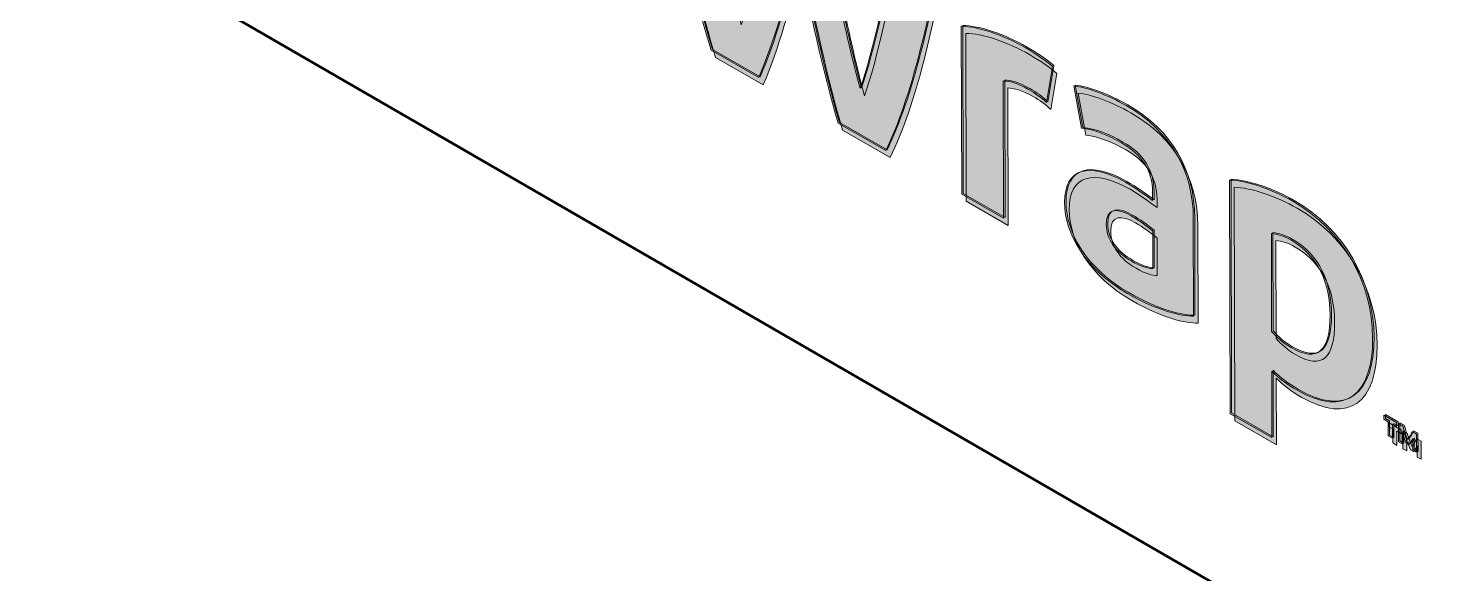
# Model space of a CAD drawing. Header units: inches. Extents: x -17.6 to 82.3, y -15.1 to 23.2.
# Drawn here: x 9.6209 to 10.1089, y 9.8264 to 10.0138 of the extents above; entities that cross this region are included whole.
import ezdxf

# ---------------------------------------------------------------- set-up
doc = ezdxf.new("R2010")
doc.units = ezdxf.units.IN
doc.header["$MEASUREMENT"] = 0
doc.layers.add('G-ANNO-TTLB', color=7, linetype='Continuous', lineweight=0)
doc.layers.add('TYVEK', color=7, linetype='Continuous', lineweight=0)

# ---------------------------------------------------------------- blocks, each defined once
blk = doc.blocks.new('Block_80')
at = {"layer": 'TYVEK', "true_color": 0x000000, "transparency": 33554687}
h = blk.add_hatch(color=18, dxfattribs=at)
h.dxf.hatch_style = 2
edge = h.paths.add_edge_path()
edge.add_spline(control_points=[(9.92027, 10.05379), (9.92027, 10.05379), (9.93552, 10.04503), (9.93552, 10.04503), (9.93162, 10.01925), (9.92481, 9.99009), (9.91599, 9.97207), (9.91599, 9.97207), (9.89959, 9.98148), (9.89959, 9.98148), (9.89444, 9.99947), (9.8898, 10.01981), (9.88589, 10.04178), (9.88197, 10.02431), (9.87752, 10.00919), (9.87234, 9.99713), (9.87234, 9.99713), (9.85594, 10.00654), (9.85594, 10.00654), (9.84753, 10.03446), (9.84003, 10.07183), (9.8361, 10.10211), (9.8361, 10.10211), (9.85124, 10.09342), (9.85124, 10.09342), (9.85454, 10.06615), (9.86046, 10.03425), (9.86478, 10.0177), (9.86923, 10.02922), (9.87616, 10.0529), (9.87913, 10.07741), (9.87913, 10.07741), (9.89249, 10.06973), (9.89249, 10.06973), (9.89569, 10.04168), (9.90255, 10.01009), (9.90718, 9.99336), (9.91132, 10.00505), (9.9172, 10.03018), (9.92027, 10.05379)], knot_values=[0, 0, 0, 0, 1, 1, 1, 2, 2, 2, 3, 3, 3, 4, 4, 4, 5, 5, 5, 6, 6, 6, 7, 7, 7, 8, 8, 8, 9, 9, 9, 10, 10, 10, 11, 11, 11, 12, 12, 12, 13, 13, 13, 13], degree=3, periodic=0)
h = blk.add_hatch(color=18, dxfattribs=at)
h.dxf.hatch_style = 2
edge = h.paths.add_edge_path()
edge.add_spline(control_points=[(9.96388, 10.00747), (9.96764, 10.00531), (9.97119, 10.00279), (9.97328, 10.00099), (9.97328, 10.00099), (9.97122, 9.98858), (9.97122, 9.98858), (9.96944, 9.99032), (9.96725, 9.99182), (9.96506, 9.99308), (9.96119, 9.9953), (9.95859, 9.99596), (9.95639, 9.99601), (9.95639, 9.99601), (9.95651, 9.94881), (9.95651, 9.94881), (9.95651, 9.94881), (9.9421, 9.95708), (9.9421, 9.95708), (9.9421, 9.95708), (9.94196, 10.01476), (9.94196, 10.01476), (9.94759, 10.01478), (9.95636, 10.01179), (9.96388, 10.00747)], knot_values=[0, 0, 0, 0, 1, 1, 1, 2, 2, 2, 3, 3, 3, 4, 4, 4, 5, 5, 5, 6, 6, 6, 7, 7, 7, 8, 8, 8, 8], degree=3, periodic=0)
h = blk.add_hatch(color=18, dxfattribs=at)
h.dxf.hatch_style = 2
edge = h.paths.add_edge_path()
edge.add_spline(control_points=[(10.00776, 9.93153), (10.00776, 9.93153), (10.00773, 9.94441), (10.00773, 9.94441), (10.00532, 9.94639), (10.00282, 9.9482), (10.00031, 9.94963), (9.99551, 9.95239), (9.99175, 9.95238), (9.99177, 9.94672), (9.99178, 9.94167), (9.99492, 9.93722), (10.00045, 9.93404), (10.00358, 9.93224), (10.00619, 9.93146), (10.00776, 9.93153)], knot_values=[0, 0, 0, 0, 1, 1, 1, 2, 2, 2, 3, 3, 3, 4, 4, 4, 5, 5, 5, 5], degree=3, periodic=0)
edge = h.paths.add_edge_path()
edge.add_spline(control_points=[(9.99902, 9.92296), (9.98471, 9.93117), (9.97749, 9.94338), (9.97746, 9.95421), (9.97743, 9.96614), (9.98587, 9.96826), (9.9984, 9.96119), (10.00133, 9.95951), (10.00509, 9.95687), (10.0077, 9.95489), (10.0077, 9.95489), (10.00769, 9.95778), (10.00769, 9.95778), (10.00768, 9.96513), (10.00401, 9.97072), (9.99702, 9.97473), (9.99242, 9.97737), (9.98751, 9.97935), (9.98324, 9.97976), (9.98324, 9.97976), (9.98059, 9.99426), (9.98059, 9.99426), (9.98508, 9.99385), (9.99228, 9.99116), (9.99865, 9.9875), (10.01401, 9.97869), (10.02165, 9.96492), (10.02169, 9.94866), (10.02169, 9.94866), (10.02177, 9.91518), (10.02177, 9.91518), (10.0175, 9.91511), (10.00946, 9.91696), (9.99902, 9.92296)], knot_values=[0, 0, 0, 0, 1, 1, 1, 2, 2, 2, 3, 3, 3, 4, 4, 4, 5, 5, 5, 6, 6, 6, 7, 7, 7, 8, 8, 8, 9, 9, 9, 10, 10, 10, 11, 11, 11, 11], degree=3, periodic=0)
h = blk.add_hatch(color=18, dxfattribs=at)
h.dxf.hatch_style = 2
edge = h.paths.add_edge_path()
edge.add_spline(control_points=[(10.05528, 9.90437), (10.06447, 9.89909), (10.06873, 9.90314), (10.0687, 9.91554), (10.06868, 9.92638), (10.06469, 9.93588), (10.05519, 9.94134), (10.05258, 9.94284), (10.0507, 9.94331), (10.04851, 9.94361), (10.04851, 9.94361), (10.04859, 9.90989), (10.04859, 9.90989), (10.05057, 9.90779), (10.05225, 9.90611), (10.05528, 9.90437)], knot_values=[0, 0, 0, 0, 1, 1, 1, 2, 2, 2, 3, 3, 3, 4, 4, 4, 5, 5, 5, 5], degree=3, periodic=0)
edge = h.paths.add_edge_path()
edge.add_spline(control_points=[(10.0574, 9.88968), (10.05374, 9.89178), (10.05124, 9.8937), (10.04862, 9.89628), (10.04862, 9.89628), (10.04868, 9.8734), (10.04868, 9.8734), (10.04868, 9.8734), (10.03437, 9.88162), (10.03437, 9.88162), (10.03437, 9.88162), (10.03417, 9.96194), (10.03417, 9.96194), (10.04012, 9.96165), (10.04847, 9.9589), (10.05588, 9.95465), (10.07301, 9.94481), (10.08327, 9.9269), (10.08332, 9.90763), (10.08337, 9.88788), (10.07369, 9.88033), (10.0574, 9.88968)], knot_values=[0, 0, 0, 0, 1, 1, 1, 2, 2, 2, 3, 3, 3, 4, 4, 4, 5, 5, 5, 6, 6, 6, 7, 7, 7, 7], degree=3, periodic=0)
h = blk.add_hatch(color=18, dxfattribs=at)
h.dxf.hatch_style = 2
edge = h.paths.add_edge_path()
edge.add_spline(control_points=[(10.09367, 9.87737), (10.0942, 9.87559), (10.09471, 9.87424), (10.09534, 9.87279), (10.09595, 9.87352), (10.09638, 9.87433), (10.0969, 9.87551), (10.0969, 9.87551), (10.0984, 9.87465), (10.0984, 9.87465), (10.0984, 9.87465), (10.09842, 9.86842), (10.09842, 9.86842), (10.09842, 9.86842), (10.09711, 9.86917), (10.09711, 9.86917), (10.09711, 9.86917), (10.0971, 9.87204), (10.0971, 9.87204), (10.0971, 9.87204), (10.09716, 9.87298), (10.09716, 9.87298), (10.09675, 9.87228), (10.09625, 9.87159), (10.09581, 9.87105), (10.09581, 9.87105), (10.09481, 9.87163), (10.09481, 9.87163), (10.09435, 9.87269), (10.09385, 9.87398), (10.09341, 9.87518), (10.09341, 9.87518), (10.09348, 9.87412), (10.09348, 9.87412), (10.09348, 9.87412), (10.09349, 9.87125), (10.09349, 9.87125), (10.09349, 9.87125), (10.09218, 9.872), (10.09218, 9.872), (10.09218, 9.872), (10.09216, 9.87823), (10.09216, 9.87823), (10.09216, 9.87823), (10.09367, 9.87737), (10.09367, 9.87737)], knot_values=[0, 0, 0, 0, 1, 1, 1, 2, 2, 2, 3, 3, 3, 4, 4, 4, 5, 5, 5, 6, 6, 6, 7, 7, 7, 8, 8, 8, 9, 9, 9, 10, 10, 10, 11, 11, 11, 12, 12, 12, 13, 13, 13, 14, 14, 14, 15, 15, 15, 15], degree=3, periodic=0)
edge = h.paths.add_edge_path()
edge.add_spline(control_points=[(10.08866, 9.87886), (10.08866, 9.87886), (10.0872, 9.8797), (10.0872, 9.8797), (10.0872, 9.8797), (10.0872, 9.88108), (10.0872, 9.88108), (10.0872, 9.88108), (10.09156, 9.87857), (10.09156, 9.87857), (10.09156, 9.87857), (10.09157, 9.87719), (10.09157, 9.87719), (10.09157, 9.87719), (10.09011, 9.87803), (10.09011, 9.87803), (10.09011, 9.87803), (10.09012, 9.87318), (10.09012, 9.87318), (10.09012, 9.87318), (10.08867, 9.87402), (10.08867, 9.87402), (10.08867, 9.87402), (10.08866, 9.87886), (10.08866, 9.87886)], knot_values=[0, 0, 0, 0, 1, 1, 1, 2, 2, 2, 3, 3, 3, 4, 4, 4, 5, 5, 5, 6, 6, 6, 7, 7, 7, 8, 8, 8, 8], degree=3, periodic=0)
at = {"layer": 'TYVEK'}
for points, knots in [([(9.92027, 10.05379), (9.92027, 10.05379), (9.93552, 10.04503), (9.93552, 10.04503), (9.93162, 10.01925), (9.92481, 9.99009), (9.91599, 9.97207), (9.91599, 9.97207), (9.89959, 9.98148), (9.89959, 9.98148), (9.89444, 9.99947), (9.8898, 10.01981), (9.88589, 10.04178), (9.88197, 10.02431), (9.87752, 10.00919), (9.87234, 9.99713), (9.87234, 9.99713), (9.85594, 10.00654), (9.85594, 10.00654), (9.84753, 10.03446), (9.84003, 10.07183), (9.8361, 10.10211), (9.8361, 10.10211), (9.85124, 10.09342), (9.85124, 10.09342), (9.85454, 10.06615), (9.86046, 10.03425), (9.86478, 10.0177), (9.86923, 10.02922), (9.87616, 10.0529), (9.87913, 10.07741), (9.87913, 10.07741), (9.89249, 10.06973), (9.89249, 10.06973), (9.89569, 10.04168), (9.90255, 10.01009), (9.90718, 9.99336), (9.91132, 10.00505), (9.9172, 10.03018), (9.92027, 10.05379)], [0, 0, 0, 0, 1, 1, 1, 2, 2, 2, 3, 3, 3, 4, 4, 4, 5, 5, 5, 6, 6, 6, 7, 7, 7, 8, 8, 8, 9, 9, 9, 10, 10, 10, 11, 11, 11, 12, 12, 12, 13, 13, 13, 13]), ([(9.96388, 10.00747), (9.96764, 10.00531), (9.97119, 10.00279), (9.97328, 10.00099), (9.97328, 10.00099), (9.97122, 9.98858), (9.97122, 9.98858), (9.96944, 9.99032), (9.96725, 9.99182), (9.96506, 9.99308), (9.96119, 9.9953), (9.95859, 9.99596), (9.95639, 9.99601), (9.95639, 9.99601), (9.95651, 9.94881), (9.95651, 9.94881), (9.95651, 9.94881), (9.9421, 9.95708), (9.9421, 9.95708), (9.9421, 9.95708), (9.94196, 10.01476), (9.94196, 10.01476), (9.94759, 10.01478), (9.95636, 10.01179), (9.96388, 10.00747)], [0, 0, 0, 0, 1, 1, 1, 2, 2, 2, 3, 3, 3, 4, 4, 4, 5, 5, 5, 6, 6, 6, 7, 7, 7, 8, 8, 8, 8]), ([(9.99902, 9.92296), (9.98471, 9.93117), (9.97749, 9.94338), (9.97746, 9.95421), (9.97743, 9.96614), (9.98587, 9.96826), (9.9984, 9.96119), (10.00133, 9.95951), (10.00509, 9.95687), (10.0077, 9.95489), (10.0077, 9.95489), (10.00769, 9.95778), (10.00769, 9.95778), (10.00768, 9.96513), (10.00401, 9.97072), (9.99702, 9.97473), (9.99242, 9.97737), (9.98751, 9.97935), (9.98324, 9.97976), (9.98324, 9.97976), (9.98059, 9.99426), (9.98059, 9.99426), (9.98508, 9.99385), (9.99228, 9.99116), (9.99865, 9.9875), (10.01401, 9.97869), (10.02165, 9.96492), (10.02169, 9.94866), (10.02169, 9.94866), (10.02177, 9.91518), (10.02177, 9.91518), (10.0175, 9.91511), (10.00946, 9.91696), (9.99902, 9.92296)], [0, 0, 0, 0, 1, 1, 1, 2, 2, 2, 3, 3, 3, 4, 4, 4, 5, 5, 5, 6, 6, 6, 7, 7, 7, 8, 8, 8, 9, 9, 9, 10, 10, 10, 11, 11, 11, 11]), ([(10.0574, 9.88968), (10.05374, 9.89178), (10.05124, 9.8937), (10.04862, 9.89628), (10.04862, 9.89628), (10.04868, 9.8734), (10.04868, 9.8734), (10.04868, 9.8734), (10.03437, 9.88162), (10.03437, 9.88162), (10.03437, 9.88162), (10.03417, 9.96194), (10.03417, 9.96194), (10.04012, 9.96165), (10.04847, 9.9589), (10.05588, 9.95465), (10.07301, 9.94481), (10.08327, 9.9269), (10.08332, 9.90763), (10.08337, 9.88788), (10.07369, 9.88033), (10.0574, 9.88968)], [0, 0, 0, 0, 1, 1, 1, 2, 2, 2, 3, 3, 3, 4, 4, 4, 5, 5, 5, 6, 6, 6, 7, 7, 7, 7]), ([(10.00776, 9.93153), (10.00776, 9.93153), (10.00773, 9.94441), (10.00773, 9.94441), (10.00532, 9.94639), (10.00282, 9.9482), (10.00031, 9.94963), (9.99551, 9.95239), (9.99175, 9.95238), (9.99177, 9.94672), (9.99178, 9.94167), (9.99492, 9.93722), (10.00045, 9.93404), (10.00358, 9.93224), (10.00619, 9.93146), (10.00776, 9.93153)], [0, 0, 0, 0, 1, 1, 1, 2, 2, 2, 3, 3, 3, 4, 4, 4, 5, 5, 5, 5]), ([(10.05528, 9.90437), (10.06447, 9.89909), (10.06873, 9.90314), (10.0687, 9.91554), (10.06868, 9.92638), (10.06469, 9.93588), (10.05519, 9.94134), (10.05258, 9.94284), (10.0507, 9.94331), (10.04851, 9.94361), (10.04851, 9.94361), (10.04859, 9.90989), (10.04859, 9.90989), (10.05057, 9.90779), (10.05225, 9.90611), (10.05528, 9.90437)], [0, 0, 0, 0, 1, 1, 1, 2, 2, 2, 3, 3, 3, 4, 4, 4, 5, 5, 5, 5]), ([(10.08866, 9.87886), (10.08866, 9.87886), (10.0872, 9.8797), (10.0872, 9.8797), (10.0872, 9.8797), (10.0872, 9.88108), (10.0872, 9.88108), (10.0872, 9.88108), (10.09156, 9.87857), (10.09156, 9.87857), (10.09156, 9.87857), (10.09157, 9.87719), (10.09157, 9.87719), (10.09157, 9.87719), (10.09011, 9.87803), (10.09011, 9.87803), (10.09011, 9.87803), (10.09012, 9.87318), (10.09012, 9.87318), (10.09012, 9.87318), (10.08867, 9.87402), (10.08867, 9.87402), (10.08867, 9.87402), (10.08866, 9.87886), (10.08866, 9.87886)], [0, 0, 0, 0, 1, 1, 1, 2, 2, 2, 3, 3, 3, 4, 4, 4, 5, 5, 5, 6, 6, 6, 7, 7, 7, 8, 8, 8, 8]), ([(10.09367, 9.87737), (10.0942, 9.87559), (10.09471, 9.87424), (10.09534, 9.87279), (10.09595, 9.87352), (10.09638, 9.87433), (10.0969, 9.87551), (10.0969, 9.87551), (10.0984, 9.87465), (10.0984, 9.87465), (10.0984, 9.87465), (10.09842, 9.86842), (10.09842, 9.86842), (10.09842, 9.86842), (10.09711, 9.86917), (10.09711, 9.86917), (10.09711, 9.86917), (10.0971, 9.87204), (10.0971, 9.87204), (10.0971, 9.87204), (10.09716, 9.87298), (10.09716, 9.87298), (10.09675, 9.87228), (10.09625, 9.87159), (10.09581, 9.87105), (10.09581, 9.87105), (10.09481, 9.87163), (10.09481, 9.87163), (10.09435, 9.87269), (10.09385, 9.87398), (10.09341, 9.87518), (10.09341, 9.87518), (10.09348, 9.87412), (10.09348, 9.87412), (10.09348, 9.87412), (10.09349, 9.87125), (10.09349, 9.87125), (10.09349, 9.87125), (10.09218, 9.872), (10.09218, 9.872), (10.09218, 9.872), (10.09216, 9.87823), (10.09216, 9.87823), (10.09216, 9.87823), (10.09367, 9.87737), (10.09367, 9.87737)], [0, 0, 0, 0, 1, 1, 1, 2, 2, 2, 3, 3, 3, 4, 4, 4, 5, 5, 5, 6, 6, 6, 7, 7, 7, 8, 8, 8, 9, 9, 9, 10, 10, 10, 11, 11, 11, 12, 12, 12, 13, 13, 13, 14, 14, 14, 15, 15, 15, 15])]:
    blk.add_open_spline(points, degree=3, knots=knots, dxfattribs=at)
blk = doc.blocks.new('Block_79')
at = {"layer": 'TYVEK'}
blk.add_blockref('Block_80', (0, 0), dxfattribs=at)
blk = doc.blocks.new('Block_88')
at = {"layer": 'TYVEK', "true_color": 0x000000, "transparency": 33554687}
h = blk.add_hatch(color=18, dxfattribs=at)
h.dxf.hatch_style = 2
edge = h.paths.add_edge_path()
edge.add_spline(control_points=[(9.91979, 10.05351), (9.91979, 10.05351), (9.93503, 10.04476), (9.93503, 10.04476), (9.93113, 10.01898), (9.92432, 9.98982), (9.9155, 9.9718), (9.9155, 9.9718), (9.89911, 9.98121), (9.89911, 9.98121), (9.89395, 9.9992), (9.88931, 10.01954), (9.8854, 10.04151), (9.88148, 10.02404), (9.87703, 10.00891), (9.87185, 9.99686), (9.87185, 9.99686), (9.85545, 10.00627), (9.85545, 10.00627), (9.84704, 10.03419), (9.83954, 10.07156), (9.83561, 10.10184), (9.83561, 10.10184), (9.85075, 10.09315), (9.85075, 10.09315), (9.85405, 10.06588), (9.85997, 10.03398), (9.86429, 10.01743), (9.86874, 10.02894), (9.87567, 10.05262), (9.87864, 10.07714), (9.87864, 10.07714), (9.89201, 10.06946), (9.89201, 10.06946), (9.8952, 10.04141), (9.90206, 10.00982), (9.90669, 9.99309), (9.91083, 10.00478), (9.91671, 10.0299), (9.91979, 10.05351)], knot_values=[0, 0, 0, 0, 1, 1, 1, 2, 2, 2, 3, 3, 3, 4, 4, 4, 5, 5, 5, 6, 6, 6, 7, 7, 7, 8, 8, 8, 9, 9, 9, 10, 10, 10, 11, 11, 11, 12, 12, 12, 13, 13, 13, 13], degree=3, periodic=0)
h = blk.add_hatch(color=18, dxfattribs=at)
h.dxf.hatch_style = 2
edge = h.paths.add_edge_path()
edge.add_spline(control_points=[(9.96339, 10.0072), (9.96715, 10.00504), (9.9707, 10.00252), (9.97279, 10.00072), (9.97279, 10.00072), (9.97073, 9.98831), (9.97073, 9.98831), (9.96896, 9.99005), (9.96676, 9.99155), (9.96457, 9.99281), (9.96071, 9.99503), (9.9581, 9.99568), (9.95591, 9.99574), (9.95591, 9.99574), (9.95602, 9.94853), (9.95602, 9.94853), (9.95602, 9.94853), (9.94161, 9.95681), (9.94161, 9.95681), (9.94161, 9.95681), (9.94147, 10.01449), (9.94147, 10.01449), (9.9471, 10.0145), (9.95587, 10.01151), (9.96339, 10.0072)], knot_values=[0, 0, 0, 0, 1, 1, 1, 2, 2, 2, 3, 3, 3, 4, 4, 4, 5, 5, 5, 6, 6, 6, 7, 7, 7, 8, 8, 8, 8], degree=3, periodic=0)
h = blk.add_hatch(color=18, dxfattribs=at)
h.dxf.hatch_style = 2
edge = h.paths.add_edge_path()
edge.add_spline(control_points=[(10.00727, 9.93126), (10.00727, 9.93126), (10.00724, 9.94414), (10.00724, 9.94414), (10.00484, 9.94612), (10.00233, 9.94792), (9.99982, 9.94936), (9.99502, 9.95212), (9.99126, 9.95211), (9.99128, 9.94645), (9.99129, 9.94139), (9.99443, 9.93694), (9.99996, 9.93377), (10.0031, 9.93197), (10.00571, 9.93119), (10.00727, 9.93126)], knot_values=[0, 0, 0, 0, 1, 1, 1, 2, 2, 2, 3, 3, 3, 4, 4, 4, 5, 5, 5, 5], degree=3, periodic=0)
edge = h.paths.add_edge_path()
edge.add_spline(control_points=[(9.99853, 9.92269), (9.98422, 9.9309), (9.977, 9.9431), (9.97697, 9.95394), (9.97694, 9.96586), (9.98539, 9.96799), (9.99792, 9.96092), (10.00084, 9.95924), (10.0046, 9.9566), (10.00721, 9.95462), (10.00721, 9.95462), (10.00721, 9.95751), (10.00721, 9.95751), (10.00719, 9.96485), (10.00353, 9.97044), (9.99653, 9.97446), (9.99193, 9.9771), (9.98703, 9.97907), (9.98275, 9.97949), (9.98275, 9.97949), (9.98011, 9.99399), (9.98011, 9.99399), (9.98459, 9.99358), (9.9918, 9.99089), (9.99817, 9.98723), (10.01352, 9.97842), (10.02116, 9.96465), (10.0212, 9.94839), (10.0212, 9.94839), (10.02129, 9.91491), (10.02129, 9.91491), (10.01701, 9.91484), (10.00897, 9.91669), (9.99853, 9.92269)], knot_values=[0, 0, 0, 0, 1, 1, 1, 2, 2, 2, 3, 3, 3, 4, 4, 4, 5, 5, 5, 6, 6, 6, 7, 7, 7, 8, 8, 8, 9, 9, 9, 10, 10, 10, 11, 11, 11, 11], degree=3, periodic=0)
h = blk.add_hatch(color=18, dxfattribs=at)
h.dxf.hatch_style = 2
edge = h.paths.add_edge_path()
edge.add_spline(control_points=[(10.05479, 9.9041), (10.06398, 9.89882), (10.06824, 9.90286), (10.06821, 9.91527), (10.06819, 9.92611), (10.0642, 9.93561), (10.0547, 9.94107), (10.05209, 9.94256), (10.05021, 9.94304), (10.04802, 9.94334), (10.04802, 9.94334), (10.0481, 9.90962), (10.0481, 9.90962), (10.05009, 9.90752), (10.05176, 9.90584), (10.05479, 9.9041)], knot_values=[0, 0, 0, 0, 1, 1, 1, 2, 2, 2, 3, 3, 3, 4, 4, 4, 5, 5, 5, 5], degree=3, periodic=0)
edge = h.paths.add_edge_path()
edge.add_spline(control_points=[(10.05691, 9.88941), (10.05326, 9.89151), (10.05075, 9.89343), (10.04813, 9.89601), (10.04813, 9.89601), (10.04819, 9.87313), (10.04819, 9.87313), (10.04819, 9.87313), (10.03388, 9.88135), (10.03388, 9.88135), (10.03388, 9.88135), (10.03369, 9.96167), (10.03369, 9.96167), (10.03963, 9.96138), (10.04798, 9.95863), (10.0554, 9.95437), (10.07252, 9.94454), (10.08279, 9.92662), (10.08283, 9.90736), (10.08288, 9.88761), (10.0732, 9.88006), (10.05691, 9.88941)], knot_values=[0, 0, 0, 0, 1, 1, 1, 2, 2, 2, 3, 3, 3, 4, 4, 4, 5, 5, 5, 6, 6, 6, 7, 7, 7, 7], degree=3, periodic=0)
h = blk.add_hatch(color=18, dxfattribs=at)
h.dxf.hatch_style = 2
edge = h.paths.add_edge_path()
edge.add_spline(control_points=[(10.09318, 9.87709), (10.09371, 9.87531), (10.09422, 9.87396), (10.09485, 9.87252), (10.09546, 9.87325), (10.0959, 9.87406), (10.09641, 9.87524), (10.09641, 9.87524), (10.09791, 9.87437), (10.09791, 9.87437), (10.09791, 9.87437), (10.09793, 9.86815), (10.09793, 9.86815), (10.09793, 9.86815), (10.09662, 9.8689), (10.09662, 9.8689), (10.09662, 9.8689), (10.09661, 9.87177), (10.09661, 9.87177), (10.09661, 9.87177), (10.09668, 9.8727), (10.09668, 9.8727), (10.09626, 9.87201), (10.09576, 9.87131), (10.09532, 9.87078), (10.09532, 9.87078), (10.09432, 9.87135), (10.09432, 9.87135), (10.09387, 9.87242), (10.09336, 9.87371), (10.09292, 9.87491), (10.09292, 9.87491), (10.09299, 9.87385), (10.09299, 9.87385), (10.09299, 9.87385), (10.093, 9.87098), (10.093, 9.87098), (10.093, 9.87098), (10.09169, 9.87173), (10.09169, 9.87173), (10.09169, 9.87173), (10.09167, 9.87796), (10.09167, 9.87796), (10.09167, 9.87796), (10.09318, 9.87709), (10.09318, 9.87709)], knot_values=[0, 0, 0, 0, 1, 1, 1, 2, 2, 2, 3, 3, 3, 4, 4, 4, 5, 5, 5, 6, 6, 6, 7, 7, 7, 8, 8, 8, 9, 9, 9, 10, 10, 10, 11, 11, 11, 12, 12, 12, 13, 13, 13, 14, 14, 14, 15, 15, 15, 15], degree=3, periodic=0)
edge = h.paths.add_edge_path()
edge.add_spline(control_points=[(10.08817, 9.87859), (10.08817, 9.87859), (10.08672, 9.87943), (10.08672, 9.87943), (10.08672, 9.87943), (10.08671, 9.88081), (10.08671, 9.88081), (10.08671, 9.88081), (10.09108, 9.8783), (10.09108, 9.8783), (10.09108, 9.8783), (10.09108, 9.87692), (10.09108, 9.87692), (10.09108, 9.87692), (10.08962, 9.87776), (10.08962, 9.87776), (10.08962, 9.87776), (10.08964, 9.87291), (10.08964, 9.87291), (10.08964, 9.87291), (10.08818, 9.87374), (10.08818, 9.87374), (10.08818, 9.87374), (10.08817, 9.87859), (10.08817, 9.87859)], knot_values=[0, 0, 0, 0, 1, 1, 1, 2, 2, 2, 3, 3, 3, 4, 4, 4, 5, 5, 5, 6, 6, 6, 7, 7, 7, 8, 8, 8, 8], degree=3, periodic=0)
at = {"layer": 'TYVEK'}
for points, knots in [([(9.91979, 10.05351), (9.91979, 10.05351), (9.93503, 10.04476), (9.93503, 10.04476), (9.93113, 10.01898), (9.92432, 9.98982), (9.9155, 9.9718), (9.9155, 9.9718), (9.89911, 9.98121), (9.89911, 9.98121), (9.89395, 9.9992), (9.88931, 10.01954), (9.8854, 10.04151), (9.88148, 10.02404), (9.87703, 10.00891), (9.87185, 9.99686), (9.87185, 9.99686), (9.85545, 10.00627), (9.85545, 10.00627), (9.84704, 10.03419), (9.83954, 10.07156), (9.83561, 10.10184), (9.83561, 10.10184), (9.85075, 10.09315), (9.85075, 10.09315), (9.85405, 10.06588), (9.85997, 10.03398), (9.86429, 10.01743), (9.86874, 10.02894), (9.87567, 10.05262), (9.87864, 10.07714), (9.87864, 10.07714), (9.89201, 10.06946), (9.89201, 10.06946), (9.8952, 10.04141), (9.90206, 10.00982), (9.90669, 9.99309), (9.91083, 10.00478), (9.91671, 10.0299), (9.91979, 10.05351)], [0, 0, 0, 0, 1, 1, 1, 2, 2, 2, 3, 3, 3, 4, 4, 4, 5, 5, 5, 6, 6, 6, 7, 7, 7, 8, 8, 8, 9, 9, 9, 10, 10, 10, 11, 11, 11, 12, 12, 12, 13, 13, 13, 13]), ([(9.96339, 10.0072), (9.96715, 10.00504), (9.9707, 10.00252), (9.97279, 10.00072), (9.97279, 10.00072), (9.97073, 9.98831), (9.97073, 9.98831), (9.96896, 9.99005), (9.96676, 9.99155), (9.96457, 9.99281), (9.96071, 9.99503), (9.9581, 9.99568), (9.95591, 9.99574), (9.95591, 9.99574), (9.95602, 9.94853), (9.95602, 9.94853), (9.95602, 9.94853), (9.94161, 9.95681), (9.94161, 9.95681), (9.94161, 9.95681), (9.94147, 10.01449), (9.94147, 10.01449), (9.9471, 10.0145), (9.95587, 10.01151), (9.96339, 10.0072)], [0, 0, 0, 0, 1, 1, 1, 2, 2, 2, 3, 3, 3, 4, 4, 4, 5, 5, 5, 6, 6, 6, 7, 7, 7, 8, 8, 8, 8]), ([(9.99853, 9.92269), (9.98422, 9.9309), (9.977, 9.9431), (9.97697, 9.95394), (9.97694, 9.96586), (9.98539, 9.96799), (9.99792, 9.96092), (10.00084, 9.95924), (10.0046, 9.9566), (10.00721, 9.95462), (10.00721, 9.95462), (10.00721, 9.95751), (10.00721, 9.95751), (10.00719, 9.96485), (10.00353, 9.97044), (9.99653, 9.97446), (9.99193, 9.9771), (9.98703, 9.97907), (9.98275, 9.97949), (9.98275, 9.97949), (9.98011, 9.99399), (9.98011, 9.99399), (9.98459, 9.99358), (9.9918, 9.99089), (9.99817, 9.98723), (10.01352, 9.97842), (10.02116, 9.96465), (10.0212, 9.94839), (10.0212, 9.94839), (10.02129, 9.91491), (10.02129, 9.91491), (10.01701, 9.91484), (10.00897, 9.91669), (9.99853, 9.92269)], [0, 0, 0, 0, 1, 1, 1, 2, 2, 2, 3, 3, 3, 4, 4, 4, 5, 5, 5, 6, 6, 6, 7, 7, 7, 8, 8, 8, 9, 9, 9, 10, 10, 10, 11, 11, 11, 11]), ([(10.05691, 9.88941), (10.05326, 9.89151), (10.05075, 9.89343), (10.04813, 9.89601), (10.04813, 9.89601), (10.04819, 9.87313), (10.04819, 9.87313), (10.04819, 9.87313), (10.03388, 9.88135), (10.03388, 9.88135), (10.03388, 9.88135), (10.03369, 9.96167), (10.03369, 9.96167), (10.03963, 9.96138), (10.04798, 9.95863), (10.0554, 9.95437), (10.07252, 9.94454), (10.08279, 9.92662), (10.08283, 9.90736), (10.08288, 9.88761), (10.0732, 9.88006), (10.05691, 9.88941)], [0, 0, 0, 0, 1, 1, 1, 2, 2, 2, 3, 3, 3, 4, 4, 4, 5, 5, 5, 6, 6, 6, 7, 7, 7, 7]), ([(10.00727, 9.93126), (10.00727, 9.93126), (10.00724, 9.94414), (10.00724, 9.94414), (10.00484, 9.94612), (10.00233, 9.94792), (9.99982, 9.94936), (9.99502, 9.95212), (9.99126, 9.95211), (9.99128, 9.94645), (9.99129, 9.94139), (9.99443, 9.93694), (9.99996, 9.93377), (10.0031, 9.93197), (10.00571, 9.93119), (10.00727, 9.93126)], [0, 0, 0, 0, 1, 1, 1, 2, 2, 2, 3, 3, 3, 4, 4, 4, 5, 5, 5, 5]), ([(10.05479, 9.9041), (10.06398, 9.89882), (10.06824, 9.90286), (10.06821, 9.91527), (10.06819, 9.92611), (10.0642, 9.93561), (10.0547, 9.94107), (10.05209, 9.94256), (10.05021, 9.94304), (10.04802, 9.94334), (10.04802, 9.94334), (10.0481, 9.90962), (10.0481, 9.90962), (10.05009, 9.90752), (10.05176, 9.90584), (10.05479, 9.9041)], [0, 0, 0, 0, 1, 1, 1, 2, 2, 2, 3, 3, 3, 4, 4, 4, 5, 5, 5, 5]), ([(10.08817, 9.87859), (10.08817, 9.87859), (10.08672, 9.87943), (10.08672, 9.87943), (10.08672, 9.87943), (10.08671, 9.88081), (10.08671, 9.88081), (10.08671, 9.88081), (10.09108, 9.8783), (10.09108, 9.8783), (10.09108, 9.8783), (10.09108, 9.87692), (10.09108, 9.87692), (10.09108, 9.87692), (10.08962, 9.87776), (10.08962, 9.87776), (10.08962, 9.87776), (10.08964, 9.87291), (10.08964, 9.87291), (10.08964, 9.87291), (10.08818, 9.87374), (10.08818, 9.87374), (10.08818, 9.87374), (10.08817, 9.87859), (10.08817, 9.87859)], [0, 0, 0, 0, 1, 1, 1, 2, 2, 2, 3, 3, 3, 4, 4, 4, 5, 5, 5, 6, 6, 6, 7, 7, 7, 8, 8, 8, 8]), ([(10.09318, 9.87709), (10.09371, 9.87531), (10.09422, 9.87396), (10.09485, 9.87252), (10.09546, 9.87325), (10.0959, 9.87406), (10.09641, 9.87524), (10.09641, 9.87524), (10.09791, 9.87437), (10.09791, 9.87437), (10.09791, 9.87437), (10.09793, 9.86815), (10.09793, 9.86815), (10.09793, 9.86815), (10.09662, 9.8689), (10.09662, 9.8689), (10.09662, 9.8689), (10.09661, 9.87177), (10.09661, 9.87177), (10.09661, 9.87177), (10.09668, 9.8727), (10.09668, 9.8727), (10.09626, 9.87201), (10.09576, 9.87131), (10.09532, 9.87078), (10.09532, 9.87078), (10.09432, 9.87135), (10.09432, 9.87135), (10.09387, 9.87242), (10.09336, 9.87371), (10.09292, 9.87491), (10.09292, 9.87491), (10.09299, 9.87385), (10.09299, 9.87385), (10.09299, 9.87385), (10.093, 9.87098), (10.093, 9.87098), (10.093, 9.87098), (10.09169, 9.87173), (10.09169, 9.87173), (10.09169, 9.87173), (10.09167, 9.87796), (10.09167, 9.87796), (10.09167, 9.87796), (10.09318, 9.87709), (10.09318, 9.87709)], [0, 0, 0, 0, 1, 1, 1, 2, 2, 2, 3, 3, 3, 4, 4, 4, 5, 5, 5, 6, 6, 6, 7, 7, 7, 8, 8, 8, 9, 9, 9, 10, 10, 10, 11, 11, 11, 12, 12, 12, 13, 13, 13, 14, 14, 14, 15, 15, 15, 15])]:
    blk.add_open_spline(points, degree=3, knots=knots, dxfattribs=at)
blk = doc.blocks.new('Block_87')
at = {"layer": 'TYVEK'}
blk.add_blockref('Block_88', (0, 0), dxfattribs=at)
blk = doc.blocks.new('Block_122')
at = {"layer": 'TYVEK', "true_color": 0x000000, "transparency": 33554687}
h = blk.add_hatch(color=18, dxfattribs=at)
h.dxf.hatch_style = 2
edge = h.paths.add_edge_path()
edge.add_spline(control_points=[(9.92133, 10.05108), (9.92133, 10.05108), (9.93657, 10.04232), (9.93657, 10.04232), (9.93268, 10.01654), (9.92586, 9.98738), (9.91704, 9.96936), (9.91704, 9.96936), (9.90065, 9.97877), (9.90065, 9.97877), (9.89549, 9.99676), (9.89085, 10.0171), (9.88694, 10.03907), (9.88302, 10.0216), (9.87857, 10.00648), (9.87339, 9.99442), (9.87339, 9.99442), (9.85699, 10.00383), (9.85699, 10.00383), (9.84858, 10.03175), (9.84108, 10.06912), (9.83715, 10.0994), (9.83715, 10.0994), (9.85229, 10.09071), (9.85229, 10.09071), (9.85559, 10.06344), (9.86151, 10.03154), (9.86583, 10.01499), (9.87029, 10.02651), (9.87721, 10.05019), (9.88018, 10.0747), (9.88018, 10.0747), (9.89355, 10.06702), (9.89355, 10.06702), (9.89674, 10.03897), (9.9036, 10.00738), (9.90823, 9.99065), (9.91237, 10.00234), (9.91826, 10.02747), (9.92133, 10.05108)], knot_values=[0, 0, 0, 0, 1, 1, 1, 2, 2, 2, 3, 3, 3, 4, 4, 4, 5, 5, 5, 6, 6, 6, 7, 7, 7, 8, 8, 8, 9, 9, 9, 10, 10, 10, 11, 11, 11, 12, 12, 12, 13, 13, 13, 13], degree=3, periodic=0)
h = blk.add_hatch(color=18, dxfattribs=at)
h.dxf.hatch_style = 2
edge = h.paths.add_edge_path()
edge.add_spline(control_points=[(9.96493, 10.00476), (9.96869, 10.0026), (9.97224, 10.00008), (9.97433, 9.99828), (9.97433, 9.99828), (9.97227, 9.98587), (9.97227, 9.98587), (9.9705, 9.98761), (9.9683, 9.98911), (9.96611, 9.99037), (9.96225, 9.99259), (9.95964, 9.99324), (9.95745, 9.9933), (9.95745, 9.9933), (9.95756, 9.94609), (9.95756, 9.94609), (9.95756, 9.94609), (9.94315, 9.95437), (9.94315, 9.95437), (9.94315, 9.95437), (9.94301, 10.01205), (9.94301, 10.01205), (9.94864, 10.01206), (9.95741, 10.00908), (9.96493, 10.00476)], knot_values=[0, 0, 0, 0, 1, 1, 1, 2, 2, 2, 3, 3, 3, 4, 4, 4, 5, 5, 5, 6, 6, 6, 7, 7, 7, 8, 8, 8, 8], degree=3, periodic=0)
h = blk.add_hatch(color=18, dxfattribs=at)
h.dxf.hatch_style = 2
edge = h.paths.add_edge_path()
edge.add_spline(control_points=[(10.00881, 9.92882), (10.00881, 9.92882), (10.00878, 9.9417), (10.00878, 9.9417), (10.00638, 9.94368), (10.00387, 9.94548), (10.00136, 9.94692), (9.99656, 9.94968), (9.9928, 9.94967), (9.99282, 9.94401), (9.99283, 9.93896), (9.99597, 9.93451), (10.00151, 9.93133), (10.00464, 9.92953), (10.00725, 9.92875), (10.00881, 9.92882)], knot_values=[0, 0, 0, 0, 1, 1, 1, 2, 2, 2, 3, 3, 3, 4, 4, 4, 5, 5, 5, 5], degree=3, periodic=0)
edge = h.paths.add_edge_path()
edge.add_spline(control_points=[(10.00007, 9.92025), (9.98577, 9.92846), (9.97854, 9.94067), (9.97851, 9.9515), (9.97848, 9.96343), (9.98693, 9.96555), (9.99946, 9.95848), (10.00238, 9.9568), (10.00614, 9.95416), (10.00875, 9.95218), (10.00875, 9.95218), (10.00875, 9.95507), (10.00875, 9.95507), (10.00873, 9.96242), (10.00507, 9.96801), (9.99807, 9.97202), (9.99347, 9.97466), (9.98857, 9.97664), (9.98429, 9.97705), (9.98429, 9.97705), (9.98165, 9.99155), (9.98165, 9.99155), (9.98613, 9.99114), (9.99334, 9.98845), (9.99971, 9.98479), (10.01506, 9.97598), (10.0227, 9.96221), (10.02274, 9.94595), (10.02274, 9.94595), (10.02283, 9.91247), (10.02283, 9.91247), (10.01855, 9.9124), (10.01052, 9.91425), (10.00007, 9.92025)], knot_values=[0, 0, 0, 0, 1, 1, 1, 2, 2, 2, 3, 3, 3, 4, 4, 4, 5, 5, 5, 6, 6, 6, 7, 7, 7, 8, 8, 8, 9, 9, 9, 10, 10, 10, 11, 11, 11, 11], degree=3, periodic=0)
h = blk.add_hatch(color=18, dxfattribs=at)
h.dxf.hatch_style = 2
edge = h.paths.add_edge_path()
edge.add_spline(control_points=[(10.05633, 9.90166), (10.06552, 9.89638), (10.06979, 9.90043), (10.06976, 9.91283), (10.06973, 9.92367), (10.06574, 9.93317), (10.05624, 9.93863), (10.05363, 9.94013), (10.05175, 9.9406), (10.04956, 9.9409), (10.04956, 9.9409), (10.04964, 9.90718), (10.04964, 9.90718), (10.05163, 9.90508), (10.0533, 9.9034), (10.05633, 9.90166)], knot_values=[0, 0, 0, 0, 1, 1, 1, 2, 2, 2, 3, 3, 3, 4, 4, 4, 5, 5, 5, 5], degree=3, periodic=0)
edge = h.paths.add_edge_path()
edge.add_spline(control_points=[(10.05845, 9.88697), (10.0548, 9.88907), (10.05229, 9.89099), (10.04967, 9.89357), (10.04967, 9.89357), (10.04973, 9.87069), (10.04973, 9.87069), (10.04973, 9.87069), (10.03542, 9.87891), (10.03542, 9.87891), (10.03542, 9.87891), (10.03523, 9.95923), (10.03523, 9.95923), (10.04117, 9.95894), (10.04952, 9.95619), (10.05694, 9.95194), (10.07406, 9.9421), (10.08433, 9.92419), (10.08438, 9.90492), (10.08442, 9.88517), (10.07474, 9.87762), (10.05845, 9.88697)], knot_values=[0, 0, 0, 0, 1, 1, 1, 2, 2, 2, 3, 3, 3, 4, 4, 4, 5, 5, 5, 6, 6, 6, 7, 7, 7, 7], degree=3, periodic=0)
h = blk.add_hatch(color=18, dxfattribs=at)
h.dxf.hatch_style = 2
edge = h.paths.add_edge_path()
edge.add_spline(control_points=[(10.09472, 9.87466), (10.09525, 9.87288), (10.09576, 9.87153), (10.09639, 9.87008), (10.097, 9.87081), (10.09744, 9.87162), (10.09795, 9.8728), (10.09795, 9.8728), (10.09945, 9.87194), (10.09945, 9.87194), (10.09945, 9.87194), (10.09947, 9.86571), (10.09947, 9.86571), (10.09947, 9.86571), (10.09816, 9.86646), (10.09816, 9.86646), (10.09816, 9.86646), (10.09815, 9.86933), (10.09815, 9.86933), (10.09815, 9.86933), (10.09822, 9.87026), (10.09822, 9.87026), (10.0978, 9.86957), (10.0973, 9.86887), (10.09686, 9.86834), (10.09686, 9.86834), (10.09586, 9.86892), (10.09586, 9.86892), (10.09541, 9.86998), (10.0949, 9.87127), (10.09447, 9.87247), (10.09447, 9.87247), (10.09453, 9.87141), (10.09453, 9.87141), (10.09453, 9.87141), (10.09454, 9.86854), (10.09454, 9.86854), (10.09454, 9.86854), (10.09323, 9.86929), (10.09323, 9.86929), (10.09323, 9.86929), (10.09322, 9.87552), (10.09322, 9.87552), (10.09322, 9.87552), (10.09472, 9.87466), (10.09472, 9.87466)], knot_values=[0, 0, 0, 0, 1, 1, 1, 2, 2, 2, 3, 3, 3, 4, 4, 4, 5, 5, 5, 6, 6, 6, 7, 7, 7, 8, 8, 8, 9, 9, 9, 10, 10, 10, 11, 11, 11, 12, 12, 12, 13, 13, 13, 14, 14, 14, 15, 15, 15, 15], degree=3, periodic=0)
edge = h.paths.add_edge_path()
edge.add_spline(control_points=[(10.08971, 9.87615), (10.08971, 9.87615), (10.08826, 9.87699), (10.08826, 9.87699), (10.08826, 9.87699), (10.08825, 9.87837), (10.08825, 9.87837), (10.08825, 9.87837), (10.09262, 9.87586), (10.09262, 9.87586), (10.09262, 9.87586), (10.09262, 9.87448), (10.09262, 9.87448), (10.09262, 9.87448), (10.09117, 9.87532), (10.09117, 9.87532), (10.09117, 9.87532), (10.09118, 9.87047), (10.09118, 9.87047), (10.09118, 9.87047), (10.08972, 9.87131), (10.08972, 9.87131), (10.08972, 9.87131), (10.08971, 9.87615), (10.08971, 9.87615)], knot_values=[0, 0, 0, 0, 1, 1, 1, 2, 2, 2, 3, 3, 3, 4, 4, 4, 5, 5, 5, 6, 6, 6, 7, 7, 7, 8, 8, 8, 8], degree=3, periodic=0)
at = {"layer": 'TYVEK'}
for points, knots in [([(9.92133, 10.05108), (9.92133, 10.05108), (9.93657, 10.04232), (9.93657, 10.04232), (9.93268, 10.01654), (9.92586, 9.98738), (9.91704, 9.96936), (9.91704, 9.96936), (9.90065, 9.97877), (9.90065, 9.97877), (9.89549, 9.99676), (9.89085, 10.0171), (9.88694, 10.03907), (9.88302, 10.0216), (9.87857, 10.00648), (9.87339, 9.99442), (9.87339, 9.99442), (9.85699, 10.00383), (9.85699, 10.00383), (9.84858, 10.03175), (9.84108, 10.06912), (9.83715, 10.0994), (9.83715, 10.0994), (9.85229, 10.09071), (9.85229, 10.09071), (9.85559, 10.06344), (9.86151, 10.03154), (9.86583, 10.01499), (9.87029, 10.02651), (9.87721, 10.05019), (9.88018, 10.0747), (9.88018, 10.0747), (9.89355, 10.06702), (9.89355, 10.06702), (9.89674, 10.03897), (9.9036, 10.00738), (9.90823, 9.99065), (9.91237, 10.00234), (9.91826, 10.02747), (9.92133, 10.05108)], [0, 0, 0, 0, 1, 1, 1, 2, 2, 2, 3, 3, 3, 4, 4, 4, 5, 5, 5, 6, 6, 6, 7, 7, 7, 8, 8, 8, 9, 9, 9, 10, 10, 10, 11, 11, 11, 12, 12, 12, 13, 13, 13, 13]), ([(9.96493, 10.00476), (9.96869, 10.0026), (9.97224, 10.00008), (9.97433, 9.99828), (9.97433, 9.99828), (9.97227, 9.98587), (9.97227, 9.98587), (9.9705, 9.98761), (9.9683, 9.98911), (9.96611, 9.99037), (9.96225, 9.99259), (9.95964, 9.99324), (9.95745, 9.9933), (9.95745, 9.9933), (9.95756, 9.94609), (9.95756, 9.94609), (9.95756, 9.94609), (9.94315, 9.95437), (9.94315, 9.95437), (9.94315, 9.95437), (9.94301, 10.01205), (9.94301, 10.01205), (9.94864, 10.01206), (9.95741, 10.00908), (9.96493, 10.00476)], [0, 0, 0, 0, 1, 1, 1, 2, 2, 2, 3, 3, 3, 4, 4, 4, 5, 5, 5, 6, 6, 6, 7, 7, 7, 8, 8, 8, 8]), ([(10.00007, 9.92025), (9.98577, 9.92846), (9.97854, 9.94067), (9.97851, 9.9515), (9.97848, 9.96343), (9.98693, 9.96555), (9.99946, 9.95848), (10.00238, 9.9568), (10.00614, 9.95416), (10.00875, 9.95218), (10.00875, 9.95218), (10.00875, 9.95507), (10.00875, 9.95507), (10.00873, 9.96242), (10.00507, 9.96801), (9.99807, 9.97202), (9.99347, 9.97466), (9.98857, 9.97664), (9.98429, 9.97705), (9.98429, 9.97705), (9.98165, 9.99155), (9.98165, 9.99155), (9.98613, 9.99114), (9.99334, 9.98845), (9.99971, 9.98479), (10.01506, 9.97598), (10.0227, 9.96221), (10.02274, 9.94595), (10.02274, 9.94595), (10.02283, 9.91247), (10.02283, 9.91247), (10.01855, 9.9124), (10.01052, 9.91425), (10.00007, 9.92025)], [0, 0, 0, 0, 1, 1, 1, 2, 2, 2, 3, 3, 3, 4, 4, 4, 5, 5, 5, 6, 6, 6, 7, 7, 7, 8, 8, 8, 9, 9, 9, 10, 10, 10, 11, 11, 11, 11]), ([(10.05845, 9.88697), (10.0548, 9.88907), (10.05229, 9.89099), (10.04967, 9.89357), (10.04967, 9.89357), (10.04973, 9.87069), (10.04973, 9.87069), (10.04973, 9.87069), (10.03542, 9.87891), (10.03542, 9.87891), (10.03542, 9.87891), (10.03523, 9.95923), (10.03523, 9.95923), (10.04117, 9.95894), (10.04952, 9.95619), (10.05694, 9.95194), (10.07406, 9.9421), (10.08433, 9.92419), (10.08438, 9.90492), (10.08442, 9.88517), (10.07474, 9.87762), (10.05845, 9.88697)], [0, 0, 0, 0, 1, 1, 1, 2, 2, 2, 3, 3, 3, 4, 4, 4, 5, 5, 5, 6, 6, 6, 7, 7, 7, 7]), ([(10.00881, 9.92882), (10.00881, 9.92882), (10.00878, 9.9417), (10.00878, 9.9417), (10.00638, 9.94368), (10.00387, 9.94548), (10.00136, 9.94692), (9.99656, 9.94968), (9.9928, 9.94967), (9.99282, 9.94401), (9.99283, 9.93896), (9.99597, 9.93451), (10.00151, 9.93133), (10.00464, 9.92953), (10.00725, 9.92875), (10.00881, 9.92882)], [0, 0, 0, 0, 1, 1, 1, 2, 2, 2, 3, 3, 3, 4, 4, 4, 5, 5, 5, 5]), ([(10.05633, 9.90166), (10.06552, 9.89638), (10.06979, 9.90043), (10.06976, 9.91283), (10.06973, 9.92367), (10.06574, 9.93317), (10.05624, 9.93863), (10.05363, 9.94013), (10.05175, 9.9406), (10.04956, 9.9409), (10.04956, 9.9409), (10.04964, 9.90718), (10.04964, 9.90718), (10.05163, 9.90508), (10.0533, 9.9034), (10.05633, 9.90166)], [0, 0, 0, 0, 1, 1, 1, 2, 2, 2, 3, 3, 3, 4, 4, 4, 5, 5, 5, 5]), ([(10.08971, 9.87615), (10.08971, 9.87615), (10.08826, 9.87699), (10.08826, 9.87699), (10.08826, 9.87699), (10.08825, 9.87837), (10.08825, 9.87837), (10.08825, 9.87837), (10.09262, 9.87586), (10.09262, 9.87586), (10.09262, 9.87586), (10.09262, 9.87448), (10.09262, 9.87448), (10.09262, 9.87448), (10.09117, 9.87532), (10.09117, 9.87532), (10.09117, 9.87532), (10.09118, 9.87047), (10.09118, 9.87047), (10.09118, 9.87047), (10.08972, 9.87131), (10.08972, 9.87131), (10.08972, 9.87131), (10.08971, 9.87615), (10.08971, 9.87615)], [0, 0, 0, 0, 1, 1, 1, 2, 2, 2, 3, 3, 3, 4, 4, 4, 5, 5, 5, 6, 6, 6, 7, 7, 7, 8, 8, 8, 8]), ([(10.09472, 9.87466), (10.09525, 9.87288), (10.09576, 9.87153), (10.09639, 9.87008), (10.097, 9.87081), (10.09744, 9.87162), (10.09795, 9.8728), (10.09795, 9.8728), (10.09945, 9.87194), (10.09945, 9.87194), (10.09945, 9.87194), (10.09947, 9.86571), (10.09947, 9.86571), (10.09947, 9.86571), (10.09816, 9.86646), (10.09816, 9.86646), (10.09816, 9.86646), (10.09815, 9.86933), (10.09815, 9.86933), (10.09815, 9.86933), (10.09822, 9.87026), (10.09822, 9.87026), (10.0978, 9.86957), (10.0973, 9.86887), (10.09686, 9.86834), (10.09686, 9.86834), (10.09586, 9.86892), (10.09586, 9.86892), (10.09541, 9.86998), (10.0949, 9.87127), (10.09447, 9.87247), (10.09447, 9.87247), (10.09453, 9.87141), (10.09453, 9.87141), (10.09453, 9.87141), (10.09454, 9.86854), (10.09454, 9.86854), (10.09454, 9.86854), (10.09323, 9.86929), (10.09323, 9.86929), (10.09323, 9.86929), (10.09322, 9.87552), (10.09322, 9.87552), (10.09322, 9.87552), (10.09472, 9.87466), (10.09472, 9.87466)], [0, 0, 0, 0, 1, 1, 1, 2, 2, 2, 3, 3, 3, 4, 4, 4, 5, 5, 5, 6, 6, 6, 7, 7, 7, 8, 8, 8, 9, 9, 9, 10, 10, 10, 11, 11, 11, 12, 12, 12, 13, 13, 13, 14, 14, 14, 15, 15, 15, 15])]:
    blk.add_open_spline(points, degree=3, knots=knots, dxfattribs=at)
blk = doc.blocks.new('Block_121')
at = {"layer": 'TYVEK'}
blk.add_blockref('Block_122', (0, 0), dxfattribs=at)

msp = doc.modelspace()

# ---------------------------------------------------------------- hatches: boundary and pattern name
at = {"layer": 'G-ANNO-TTLB', "true_color": 0xff00ff, "transparency": 33554687}
h = msp.add_hatch(color=6, dxfattribs=at)
edge = h.paths.add_edge_path()
edge.add_spline(control_points=[(24.62525, -11.0625), (24.62525, -11.0625), (-16.0625, -11.0625), (-16.0625, -11.0625), (-16.0625, -11.0625), (-16.0625, 23.0625), (-16.0625, 23.0625), (-16.0625, 23.0625), (24.62525, 23.0625), (24.62525, 23.0625), (24.62525, 23.0625), (24.62525, -11.0625), (24.62525, -11.0625)], knot_values=[0, 0, 0, 0, 1, 1, 1, 2, 2, 2, 3, 3, 3, 4, 4, 4, 4], degree=3, periodic=0)
edge = h.paths.add_edge_path()
edge.add_spline(control_points=[(-15.9375, 22.9375), (-15.9375, 22.9375), (-15.9375, -10.9375), (-15.9375, -10.9375), (-15.9375, -10.9375), (24.50025, -10.9375), (24.50025, -10.9375), (24.50025, -10.9375), (24.50025, 22.9375), (24.50025, 22.9375), (24.50025, 22.9375), (-15.9375, 22.9375), (-15.9375, 22.9375)], knot_values=[0, 0, 0, 0, 1, 1, 1, 2, 2, 2, 3, 3, 3, 4, 4, 4, 4], degree=3, periodic=0)
edge.add_line((-15.9375, 22.9375), (-15.9375, 22.9375))

# ---------------------------------------------------------------- linework, layer by layer
at = {"layer": 'G-ANNO-TTLB'}
for points in [[(24.62525, -11.0625), (24.62525, -11.0625), (-16.0625, -11.0625), (-16.0625, -11.0625), (-16.0625, -11.0625), (-16.0625, 23.0625), (-16.0625, 23.0625), (-16.0625, 23.0625), (24.62525, 23.0625), (24.62525, 23.0625), (24.62525, 23.0625), (24.62525, -11.0625), (24.62525, -11.0625)], [(-15.9375, 22.9375), (-15.9375, 22.9375), (-15.9375, -10.9375), (-15.9375, -10.9375), (-15.9375, -10.9375), (24.50025, -10.9375), (24.50025, -10.9375), (24.50025, -10.9375), (24.50025, 22.9375), (24.50025, 22.9375), (24.50025, 22.9375), (-15.9375, 22.9375), (-15.9375, 22.9375)]]:
    msp.add_open_spline(points, degree=3, knots=[0, 0, 0, 0, 1, 1, 1, 2, 2, 2, 3, 3, 3, 4, 4, 4, 4], dxfattribs=at)
at = {"layer": 'TYVEK', "color": 4, "lineweight": 25, "true_color": 0x00ffff}
for points in [[(10.44742, 9.93265), (10.44742, 9.77299), (10.27406, 9.68063), (10.13583, 9.76053), (10.13583, 9.76053), (8.09465, 10.94035), (8.09465, 10.94035), (7.99809, 10.99616), (7.93861, 11.09923), (7.93861, 11.21077), (7.93861, 11.21077), (7.93861, 11.38509), (7.93861, 11.38509)], [(10.44742, 9.93265), (10.44742, 9.77299), (10.27455, 9.6809), (10.13632, 9.7608), (10.13632, 9.7608), (8.09514, 10.94062), (8.09514, 10.94062), (7.99857, 10.99643), (7.9391, 11.09951), (7.9391, 11.21104), (7.9391, 11.21104), (7.9391, 11.38509), (7.9391, 11.38509)]]:
    msp.add_open_spline(points, degree=3, knots=[0, 0, 0, 0, 1, 1, 1, 2, 2, 2, 3, 3, 3, 4, 4, 4, 4], dxfattribs=at)

# ---------------------------------------------------------------- block references
at = {"layer": 'TYVEK'}
for name in ['Block_87', 'Block_79', 'Block_121']:
    msp.add_blockref(name, (0, 0), dxfattribs=at)

doc.saveas('drawing.dxf')
